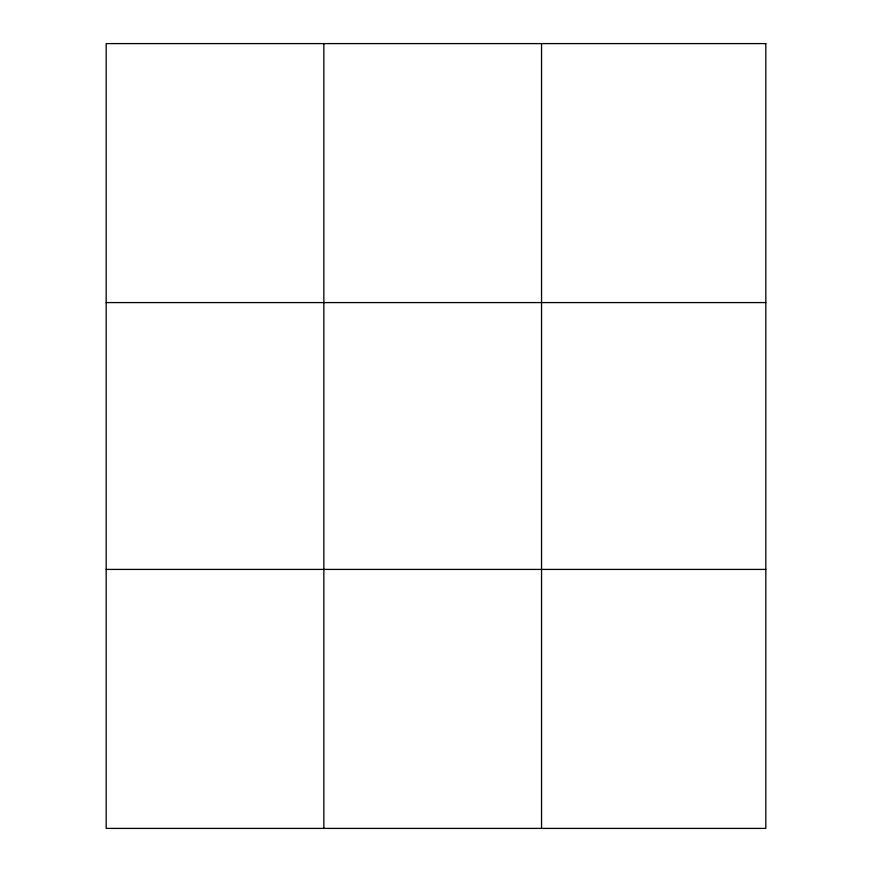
<?xml version="1.0" encoding="UTF-8"?>
<svg xmlns="http://www.w3.org/2000/svg" width="872" height="872" viewBox="0 0 872 872"><rect width="100%" height="100%" fill="white"/><g stroke="black" fill="none" stroke-linecap="round" stroke-linejoin="round"><path stroke-width="1.31" d="M323.861 43.6L323.861 828.4M541.545 43.6L541.545 828.4M106.177 302.584L765.823 302.584M106.177 569.416L765.823 569.416M765.823 43.6L765.823 828.4L106.177 828.4L106.177 43.6L765.823 43.6"/></g></svg>
